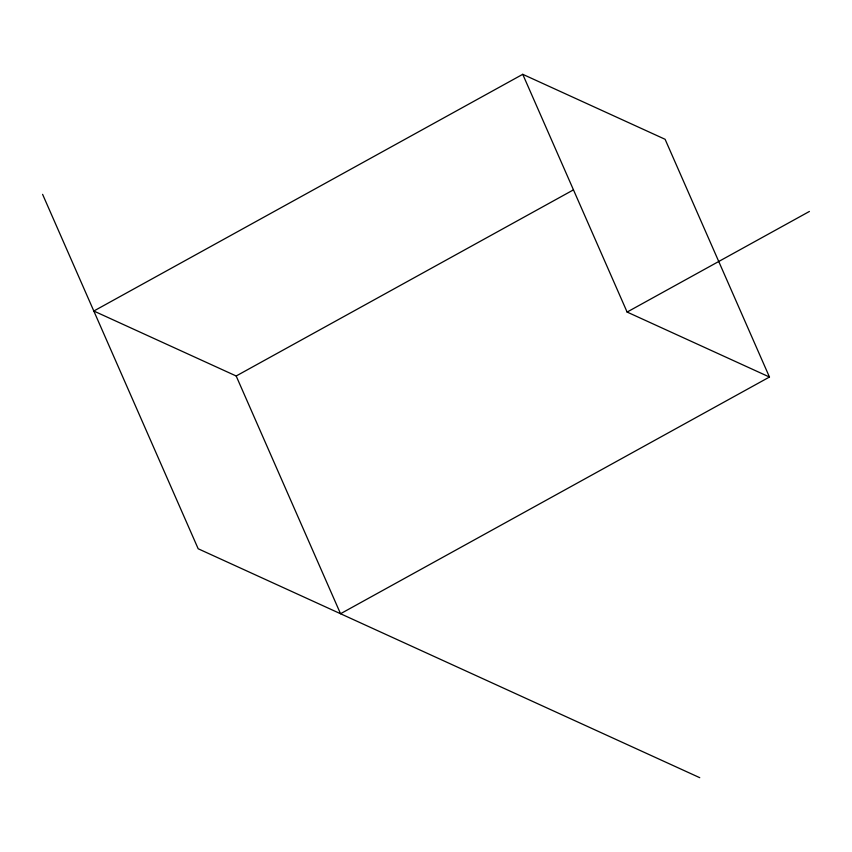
<?xml version="1.0" encoding="UTF-8"?>
<svg xmlns="http://www.w3.org/2000/svg" width="852" height="852" viewBox="0 0 852 852"><rect width="100%" height="100%" fill="white"/><g stroke="black" fill="none" stroke-linecap="round" stroke-linejoin="round"><path stroke-width="1.28" d="M522.745 74.316L93.816 311.023L236.174 375.988L340.534 613.728L769.462 377.031L665.103 139.291L522.745 74.316L627.104 312.056L769.462 377.031M236.174 375.988L573.268 189.964M627.104 312.056L809.4 211.456M699.748 777.684L198.175 548.763L42.6 194.352"/></g></svg>
